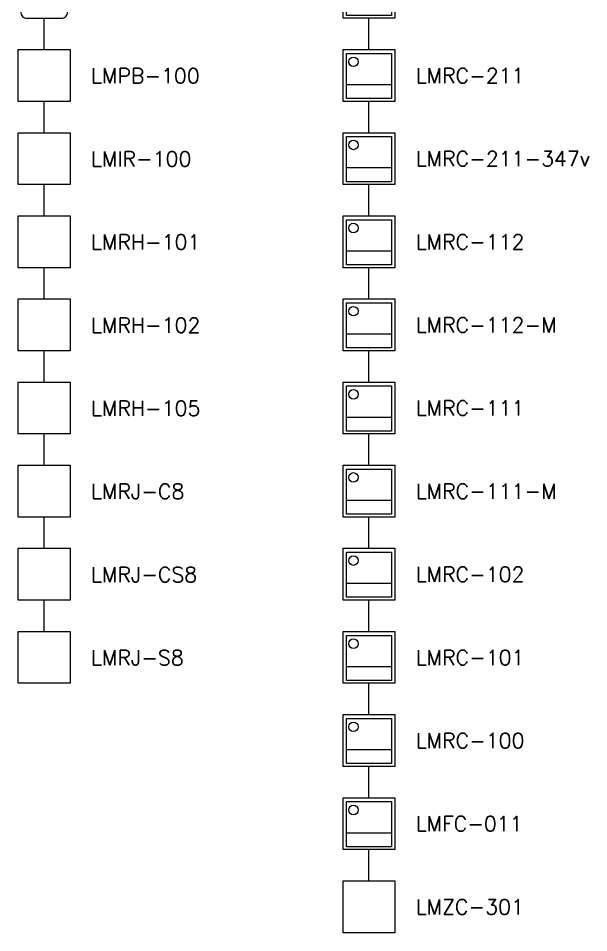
# Model space of a CAD drawing. Header units: inches. Extents: x -179 to 78, y 1 to 666.
# Drawn here: x -112.86 to -103.73, y 188.22 to 202.85 of the extents above; entities that cross this region are included whole.
import ezdxf

# ---------------------------------------------------------------- set-up
doc = ezdxf.new("R2010")
doc.units = ezdxf.units.IN
doc.header["$MEASUREMENT"] = 0
doc.styles.add('ROMANS', font='ROMANS.shx')

# ---------------------------------------------------------------- blocks, each defined once
blk = doc.blocks.new('LMRL-100')
blk.add_line((0, 0.417), (0, 0.917))
blk.add_lwpolyline([(-0.291, 0.417, 0.414214), (-0.375, 0.332), (-0.375, -0.313, 0.414214), (-0.275, -0.413), (0.275, -0.413, 0.414214), (0.375, -0.313), (0.375, 0.332, 0.414214), (0.291, 0.417)], format="xyb", close=True)
blk.add_lwpolyline([(-0.375, 0.175), (-0.293, 0.175), (-0.293, 0.298), (-0.132, 0.298), (-0.132, 0.175), (0.132, 0.175), (0.132, 0.298), (0.293, 0.298), (0.293, 0.175), (0.375, 0.175)])
at = {"insert": (0.75, 0), "char_height": 0.24, "width": 5.724, "attachment_point": 4, "style": 'ROMANS'}
blk.add_mtext('LMRL-100', dxfattribs=at)
blk = doc.blocks.new('LMRC-211')
for p, q in [((0, 0.415), (0, 0.915)), ((0.362, -0.15), (-0.359, -0.15))]:
    blk.add_line(p, q)
for points in [[(-0.415, 0.415), (0.415, 0.415), (0.415, -0.415), (-0.415, -0.415)], [(-0.359, 0.352), (0.362, 0.352), (0.362, -0.369), (-0.359, -0.369)]]:
    blk.add_lwpolyline(points, close=True)
blk.add_circle((-0.248, 0.219), 0.0765)
at = {"insert": (0.75, -0.002), "char_height": 0.24, "width": 5.724, "attachment_point": 4, "style": 'ROMANS'}
blk.add_mtext('LMRC-211', dxfattribs=at)
blk = doc.blocks.new('LMRC-112')
for p, q in [((0, 0.415), (0, 0.915)), ((0.362, -0.15), (-0.359, -0.15))]:
    blk.add_line(p, q)
for points in [[(-0.415, 0.415), (0.415, 0.415), (0.415, -0.415), (-0.415, -0.415)], [(-0.359, 0.352), (0.362, 0.352), (0.362, -0.369), (-0.359, -0.369)]]:
    blk.add_lwpolyline(points, close=True)
blk.add_circle((-0.248, 0.219), 0.0765)
at = {"insert": (0.75, -0.002), "char_height": 0.24, "width": 5.724, "attachment_point": 4, "style": 'ROMANS'}
blk.add_mtext('LMRC-112', dxfattribs=at)
blk = doc.blocks.new('LMRC-111')
for p, q in [((0, 0.415), (0, 0.915)), ((0.362, -0.15), (-0.359, -0.15))]:
    blk.add_line(p, q)
for points in [[(-0.415, 0.415), (0.415, 0.415), (0.415, -0.415), (-0.415, -0.415)], [(-0.359, 0.352), (0.362, 0.352), (0.362, -0.369), (-0.359, -0.369)]]:
    blk.add_lwpolyline(points, close=True)
blk.add_circle((-0.248, 0.219), 0.0765)
at = {"insert": (0.75, -0.002), "char_height": 0.24, "width": 5.724, "attachment_point": 4, "style": 'ROMANS'}
blk.add_mtext('LMRC-111', dxfattribs=at)
blk = doc.blocks.new('LMRC-102')
for p, q in [((0, 0.415), (0, 0.915)), ((0.362, -0.15), (-0.359, -0.15))]:
    blk.add_line(p, q)
for points in [[(-0.415, 0.415), (0.415, 0.415), (0.415, -0.415), (-0.415, -0.415)], [(-0.359, 0.352), (0.362, 0.352), (0.362, -0.369), (-0.359, -0.369)]]:
    blk.add_lwpolyline(points, close=True)
blk.add_circle((-0.248, 0.219), 0.0765)
at = {"insert": (0.75, -0.002), "char_height": 0.24, "width": 5.724, "attachment_point": 4, "style": 'ROMANS'}
blk.add_mtext('LMRC-102', dxfattribs=at)
blk = doc.blocks.new('LMRC-101')
for p, q in [((0, 0.415), (0, 0.915)), ((0.362, -0.15), (-0.359, -0.15))]:
    blk.add_line(p, q)
for points in [[(-0.415, 0.415), (0.415, 0.415), (0.415, -0.415), (-0.415, -0.415)], [(-0.359, 0.352), (0.362, 0.352), (0.362, -0.369), (-0.359, -0.369)]]:
    blk.add_lwpolyline(points, close=True)
blk.add_circle((-0.248, 0.219), 0.0765)
at = {"insert": (0.75, -0.002), "char_height": 0.24, "width": 5.724, "attachment_point": 4, "style": 'ROMANS'}
blk.add_mtext('LMRC-101', dxfattribs=at)
blk = doc.blocks.new('LMFC-011')
for p, q in [((0, 0.415), (0, 0.915)), ((0.362, -0.15), (-0.359, -0.15))]:
    blk.add_line(p, q)
for points in [[(-0.415, 0.415), (0.415, 0.415), (0.415, -0.415), (-0.415, -0.415)], [(-0.359, 0.352), (0.362, 0.352), (0.362, -0.369), (-0.359, -0.369)]]:
    blk.add_lwpolyline(points, close=True)
blk.add_circle((-0.248, 0.219), 0.0765)
at = {"insert": (0.75, -0.002), "char_height": 0.24, "width": 5.724, "attachment_point": 4, "style": 'ROMANS'}
blk.add_mtext('LMFC-011', dxfattribs=at)
blk = doc.blocks.new('LMZC-301')
blk.add_line((0, 0.415), (0, 0.915))
blk.add_lwpolyline([(-0.415, 0.415), (0.415, 0.415), (0.415, -0.415), (-0.415, -0.415)], close=True)
at = {"insert": (0.75, -0.002), "char_height": 0.24, "width": 5.724, "attachment_point": 4, "style": 'ROMANS'}
blk.add_mtext('LMZC-301', dxfattribs=at)
blk = doc.blocks.new('LMRC-212-347v')
for p, q in [((0, 0.415), (0, 0.915)), ((0.362, -0.15), (-0.359, -0.15))]:
    blk.add_line(p, q)
for points in [[(-0.415, 0.415), (0.415, 0.415), (0.415, -0.415), (-0.415, -0.415)], [(-0.359, 0.352), (0.362, 0.352), (0.362, -0.369), (-0.359, -0.369)]]:
    blk.add_lwpolyline(points, close=True)
blk.add_circle((-0.248, 0.219), 0.0765)
at = {"insert": (0.75, -0.002), "char_height": 0.24, "width": 5.724, "attachment_point": 4, "style": 'ROMANS'}
blk.add_mtext('LMRC-212-347v', dxfattribs=at)
blk = doc.blocks.new('LMRC-211-347v')
for p, q in [((0, 0.415), (0, 0.915)), ((0.362, -0.15), (-0.359, -0.15))]:
    blk.add_line(p, q)
for points in [[(-0.415, 0.415), (0.415, 0.415), (0.415, -0.415), (-0.415, -0.415)], [(-0.359, 0.352), (0.362, 0.352), (0.362, -0.369), (-0.359, -0.369)]]:
    blk.add_lwpolyline(points, close=True)
blk.add_circle((-0.248, 0.219), 0.0765)
at = {"insert": (0.75, -0.002), "char_height": 0.24, "width": 5.724, "attachment_point": 4, "style": 'ROMANS'}
blk.add_mtext('LMRC-211-347v', dxfattribs=at)
blk = doc.blocks.new('LMRC-112-M')
for p, q in [((0, 0.415), (0, 0.915)), ((0.362, -0.15), (-0.359, -0.15))]:
    blk.add_line(p, q)
for points in [[(-0.415, 0.415), (0.415, 0.415), (0.415, -0.415), (-0.415, -0.415)], [(-0.359, 0.352), (0.362, 0.352), (0.362, -0.369), (-0.359, -0.369)]]:
    blk.add_lwpolyline(points, close=True)
blk.add_circle((-0.248, 0.219), 0.0765)
at = {"insert": (0.75, -0.002), "char_height": 0.24, "width": 5.724, "attachment_point": 4, "style": 'ROMANS'}
blk.add_mtext('LMRC-112-M', dxfattribs=at)
blk = doc.blocks.new('LMRC-111-M')
for p, q in [((0, 0.415), (0, 0.915)), ((0.362, -0.15), (-0.359, -0.15))]:
    blk.add_line(p, q)
for points in [[(-0.415, 0.415), (0.415, 0.415), (0.415, -0.415), (-0.415, -0.415)], [(-0.359, 0.352), (0.362, 0.352), (0.362, -0.369), (-0.359, -0.369)]]:
    blk.add_lwpolyline(points, close=True)
blk.add_circle((-0.248, 0.219), 0.0765)
at = {"insert": (0.75, -0.002), "char_height": 0.24, "width": 5.724, "attachment_point": 4, "style": 'ROMANS'}
blk.add_mtext('LMRC-111-M', dxfattribs=at)
blk = doc.blocks.new('LMRC-100')
for p, q in [((0, 0.415), (0, 0.915)), ((0.362, -0.15), (-0.359, -0.15))]:
    blk.add_line(p, q)
for points in [[(-0.415, 0.415), (0.415, 0.415), (0.415, -0.415), (-0.415, -0.415)], [(-0.359, 0.352), (0.362, 0.352), (0.362, -0.369), (-0.359, -0.369)]]:
    blk.add_lwpolyline(points, close=True)
blk.add_circle((-0.248, 0.219), 0.0765)
at = {"insert": (0.75, -0.002), "char_height": 0.24, "width": 5.724, "attachment_point": 4, "style": 'ROMANS'}
blk.add_mtext('LMRC-100', dxfattribs=at)
blk = doc.blocks.new('LMIR-100')
blk.add_line((0, 0.415), (0, 0.915))
blk.add_lwpolyline([(-0.415, 0.415), (0.415, 0.415), (0.415, -0.415), (-0.415, -0.415)], close=True)
at = {"insert": (0.75, -0.005), "char_height": 0.24, "width": 5.724, "attachment_point": 4, "style": 'ROMANS'}
blk.add_mtext('LMIR-100', dxfattribs=at)
blk = doc.blocks.new('LMRH-101')
blk.add_line((0, 0.415), (0, 0.915))
blk.add_lwpolyline([(-0.415, 0.415), (0.415, 0.415), (0.415, -0.415), (-0.415, -0.415)], close=True)
at = {"insert": (0.75, -0.005), "char_height": 0.24, "width": 5.724, "attachment_point": 4, "style": 'ROMANS'}
blk.add_mtext('LMRH-101', dxfattribs=at)
blk = doc.blocks.new('LMRH-102')
blk.add_line((0, 0.415), (0, 0.915))
blk.add_lwpolyline([(-0.415, 0.415), (0.415, 0.415), (0.415, -0.415), (-0.415, -0.415)], close=True)
at = {"insert": (0.75, -0.005), "char_height": 0.24, "width": 5.724, "attachment_point": 4, "style": 'ROMANS'}
blk.add_mtext('LMRH-102', dxfattribs=at)
blk = doc.blocks.new('LMRH-105')
blk.add_line((0, 0.415), (0, 0.915))
blk.add_lwpolyline([(-0.415, 0.415), (0.415, 0.415), (0.415, -0.415), (-0.415, -0.415)], close=True)
at = {"insert": (0.75, -0.005), "char_height": 0.24, "width": 5.724, "attachment_point": 4, "style": 'ROMANS'}
blk.add_mtext('LMRH-105', dxfattribs=at)
blk = doc.blocks.new('LMRJ-C8')
blk.add_line((0, 0.415), (0, 0.915))
at = {"linetype": 'Continuous'}
for p, q in [((-0.188, 0.415), (-0.016, 0.415)), ((-0.188, 0.415), (-0.016, 0.415)), ((-0.016, 0.415), (0.193, 0.415)), ((-0.016, 0.415), (0.193, 0.415))]:
    blk.add_line(p, q, dxfattribs=at)
blk.add_lwpolyline([(-0.415, 0.415), (0.415, 0.415), (0.415, -0.415), (-0.415, -0.415)], close=True)
at = {"insert": (0.75, -0.005), "char_height": 0.24, "width": 5.724, "attachment_point": 4, "style": 'ROMANS'}
blk.add_mtext('LMRJ-C8', dxfattribs=at)
blk = doc.blocks.new('LMRJ-CS8')
blk.add_line((0, 0.415), (0, 0.915))
at = {"linetype": 'Continuous'}
for p, q in [((-0.188, 0.415), (-0.016, 0.415)), ((-0.188, 0.415), (-0.016, 0.415)), ((-0.016, 0.415), (0.193, 0.415)), ((-0.016, 0.415), (0.193, 0.415))]:
    blk.add_line(p, q, dxfattribs=at)
blk.add_lwpolyline([(-0.415, 0.415), (0.415, 0.415), (0.415, -0.415), (-0.415, -0.415)], close=True)
at = {"insert": (0.75, -0.005), "char_height": 0.24, "width": 5.724, "attachment_point": 4, "style": 'ROMANS'}
blk.add_mtext('LMRJ-CS8', dxfattribs=at)
blk = doc.blocks.new('LMRJ-S8')
blk.add_line((0, 0.415), (0, 0.915))
at = {"linetype": 'Continuous'}
for p, q in [((-0.188, 0.415), (-0.016, 0.415)), ((-0.188, 0.415), (-0.016, 0.415)), ((-0.016, 0.415), (0.193, 0.415)), ((-0.016, 0.415), (0.193, 0.415))]:
    blk.add_line(p, q, dxfattribs=at)
blk.add_lwpolyline([(-0.415, 0.415), (0.415, 0.415), (0.415, -0.415), (-0.415, -0.415)], close=True)
at = {"insert": (0.75, -0.005), "char_height": 0.24, "width": 5.724, "attachment_point": 4, "style": 'ROMANS'}
blk.add_mtext('LMRJ-S8', dxfattribs=at)
blk = doc.blocks.new('LMPB-100')
blk.add_line((0, 0.415), (0, 0.915))
at = {"linetype": 'Continuous'}
for p, q in [((-0.188, 0.415), (-0.016, 0.415)), ((-0.188, 0.415), (-0.016, 0.415)), ((-0.016, 0.415), (0.193, 0.415)), ((-0.016, 0.415), (0.193, 0.415))]:
    blk.add_line(p, q, dxfattribs=at)
blk.add_lwpolyline([(-0.415, 0.415), (0.415, 0.415), (0.415, -0.415), (-0.415, -0.415)], close=True)
at = {"insert": (0.75, -0.005), "char_height": 0.24, "width": 5.724, "attachment_point": 4, "style": 'ROMANS'}
blk.add_mtext('LMPB-100', dxfattribs=at)

msp = doc.modelspace()

# ---------------------------------------------------------------- block references
for name, p in [('LMRL-100', (-112.44642, 203.26735)), ('LMRC-212-347v', (-107.24967, 203.26971)), ('LMPB-100', (-112.44642, 201.93971)), ('LMRC-211', (-107.24967, 201.93971)), ('LMIR-100', (-112.44642, 200.60971)), ('LMRC-211-347v', (-107.24967, 200.60971)), ('LMRH-101', (-112.44642, 199.27971)), ('LMRC-112', (-107.24967, 199.27971)), ('LMRH-102', (-112.44642, 197.94971)), ('LMRC-112-M', (-107.24967, 197.94971)), ('LMRH-105', (-112.44642, 196.61971)), ('LMRC-111', (-107.24967, 196.61971)), ('LMRJ-C8', (-112.44642, 195.28971)), ('LMRC-111-M', (-107.24967, 195.28971)), ('LMRJ-CS8', (-112.44642, 193.95971)), ('LMRC-102', (-107.24967, 193.95971)), ('LMRJ-S8', (-112.44642, 192.62971)), ('LMRC-101', (-107.24967, 192.62971)), ('LMRC-100', (-107.24967, 191.29971)), ('LMFC-011', (-107.24967, 189.96971)), ('LMZC-301', (-107.24967, 188.63971))]:
    msp.add_blockref(name, p)

doc.saveas('drawing.dxf')
